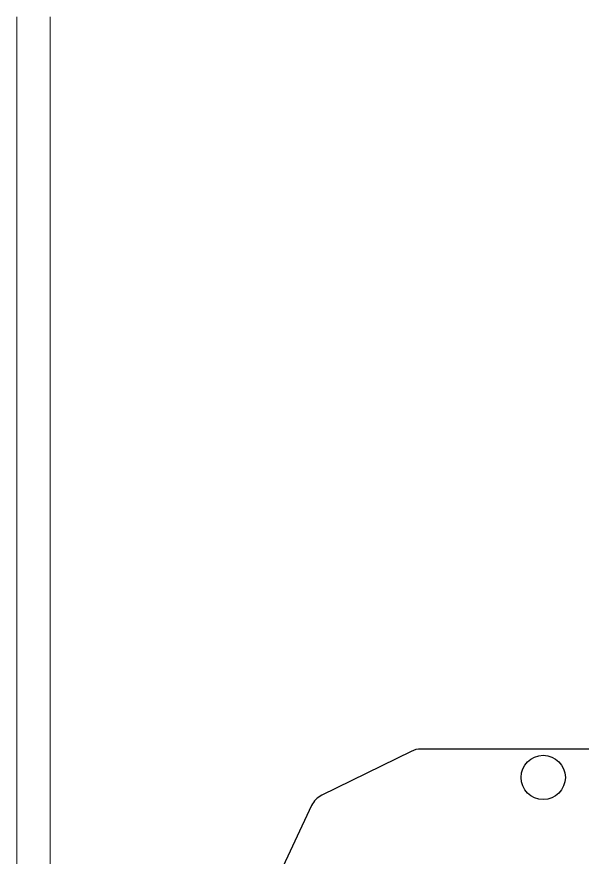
# Model space of a CAD drawing. Extents: x 16.7 to 113.1, y 4.5 to 84.5.
# Drawn here: x 50.072 to 53.267, y 39.335 to 44.086 of the extents above; entities that cross this region are included whole.
import ezdxf

# ---------------------------------------------------------------- set-up
doc = ezdxf.new("R2010")
doc.units = 0
doc.header["$MEASUREMENT"] = 0
doc.linetypes.add('SLD-SOLID', pattern=[0])
doc.layers.add('OBJECT', color=7, linetype='CONTINUOUS')

msp = doc.modelspace()

# ---------------------------------------------------------------- linework, layer by layer
at = {"layer": 'OBJECT', "linetype": 'SLD-SOLID', "lineweight": 15}
for p, q in [((50.0717, 44.0865), (50.0717, 36.5315)), ((50.2597, 44.0865), (50.2597, 38.1363))]:
    msp.add_line(p, q, dxfattribs=at)
at = {"layer": 'OBJECT'}
for p, q in [((52.3005, 39.9337), (51.7958, 39.6858)), ((53.5766, 39.9465), (52.3556, 39.9465)), ((51.7379, 39.6269), (51.2757, 38.6471))]:
    msp.add_line(p, q, dxfattribs=at)
msp.add_circle((53.0466, 39.7865), 0.125, dxfattribs=at)
for centre, start, end in [((52.3556, 39.8215), 90, 116.1616), ((51.8509, 39.5736), 116.1616, 154.7468)]:
    msp.add_arc(centre, 0.125, start, end, dxfattribs=at)

doc.saveas('drawing.dxf')
